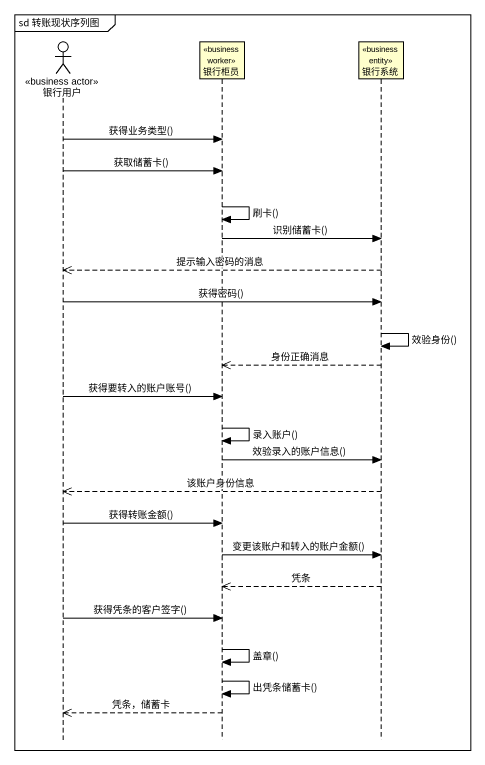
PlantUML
@startuml
mainframe sd 转账现状序列图
hide footbox
actor 银行用户 <<business actor>>
participant 银行柜员 <<business worker>>
participant 银行系统 <<business entity>>

银行用户 -> 银行柜员 : 获得业务类型()
银行用户 -> 银行柜员 : 获取储蓄卡()
银行柜员 -> 银行柜员 : 刷卡()
银行柜员 -> 银行系统 : 识别储蓄卡()
银行系统 -->> 银行用户 : 提示输入密码的消息
银行用户 -> 银行系统 : 获得密码()
银行系统 -> 银行系统 : 效验身份()
银行系统 -->> 银行柜员 : 身份正确消息
银行用户 -> 银行柜员 : 获得要转入的账户账号()
银行柜员 -> 银行柜员 : 录入账户()
银行柜员 -> 银行系统 : 效验录入的账户信息()
银行系统 -->> 银行用户 : 该账户身份信息
银行用户 -> 银行柜员 : 获得转账金额()
银行柜员 -> 银行系统 : 变更该账户和转入的账户金额()
银行系统 -->> 银行柜员 : 凭条
银行用户 -> 银行柜员 : 获得凭条的客户签字()
银行柜员 -> 银行柜员 : 盖章()
银行柜员 -> 银行柜员 : 出凭条储蓄卡()
银行柜员 -->> 银行用户 : 凭条，储蓄卡
@enduml
